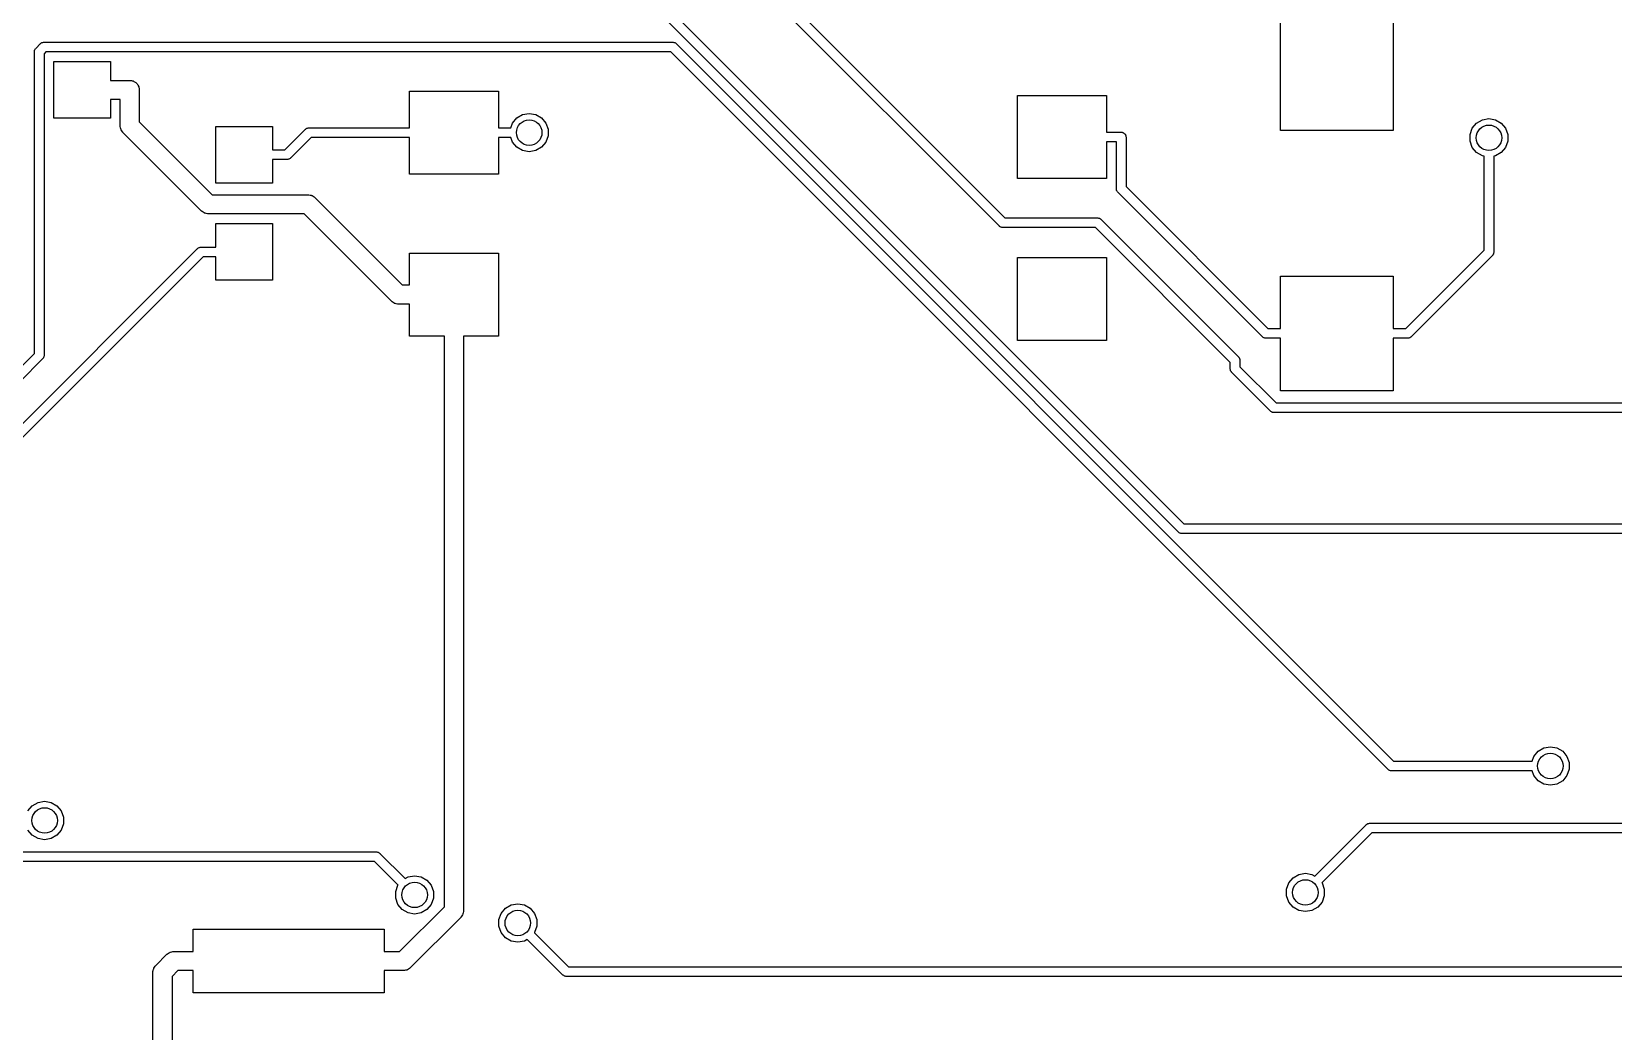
# Model space of a CAD drawing. Extents: x 0 to 100, y -163 to 0.
# Drawn here: x 48.74 to 73.55, y -41.56 to -25.88 of the extents above; entities that cross this region are included whole.
import ezdxf

# ---------------------------------------------------------------- set-up
doc = ezdxf.new("R2010")
doc.units = 0
doc.header["$MEASUREMENT"] = 0
doc.layers.add('BLACK', color=7, linetype='CONTINUOUS')

msp = doc.modelspace()

# ---------------------------------------------------------------- linework, layer by layer
at = {"layer": 'Black'}
for p, q in [((63.9211, -28.9331), (58.7066, -23.7186)), ((58.7921, -23.5885), (64.0066, -28.803)), ((57.2065, -23.9932), (66.8161, -33.6028)), ((66.7306, -33.7329), (57.121, -24.1233)), ((68.3311, -27.4345), (68.3311, -25.6362)), ((70.0989, -25.6362), (70.0989, -27.4345)), ((48.8907, -26.0602), (48.8989, -26.0544)), ((48.8989, -26.0544), (48.9021, -26.0536)), ((48.9021, -26.0536), (48.905, -26.0519)), ((48.905, -26.0519), (48.9148, -26.0502)), ((48.9148, -26.0502), (48.9245, -26.0476)), ((48.9245, -26.0476), (48.9278, -26.0479)), ((48.9278, -26.0479), (48.9311, -26.0473)), ((48.9311, -26.0473), (58.7973, -26.0473)), ((58.7973, -26.0473), (58.8006, -26.0479)), ((58.8006, -26.0479), (58.8039, -26.0476)), ((58.8039, -26.0476), (58.8136, -26.0502)), ((58.8136, -26.0502), (58.8234, -26.0519)), ((58.8234, -26.0519), (58.8263, -26.0536)), ((58.8263, -26.0536), (58.8295, -26.0544)), ((58.8295, -26.0544), (58.8377, -26.0602)), ((48.7803, -26.1981), (48.7809, -26.1948)), ((48.7803, -30.9301), (48.7803, -26.1981)), ((48.7806, -26.1915), (48.7832, -26.1818)), ((48.7809, -26.1948), (48.7806, -26.1915)), ((48.7832, -26.1818), (48.7849, -26.172)), ((48.7849, -26.172), (48.7866, -26.1691)), ((48.7866, -26.1691), (48.7874, -26.1659)), ((48.7874, -26.1659), (48.7932, -26.1577)), ((48.7932, -26.1577), (48.7981, -26.1491)), ((48.7981, -26.1491), (48.8007, -26.147)), ((48.8007, -26.147), (48.8026, -26.1442)), ((48.8026, -26.1442), (48.8772, -26.0696)), ((48.8772, -26.0696), (48.88, -26.0677)), ((48.88, -26.0677), (48.8821, -26.0651)), ((48.8821, -26.0651), (48.8907, -26.0602)), ((48.9627, -26.1997), (48.9327, -26.2297)), ((48.9327, -26.2297), (48.9327, -30.9617)), ((58.7657, -26.1997), (48.9627, -26.1997)), ((70.0199, -37.4539), (58.7657, -26.1997)), ((58.8377, -26.0602), (58.8463, -26.0651)), ((58.8463, -26.0651), (58.8484, -26.0677)), ((58.8484, -26.0677), (58.8512, -26.0696)), ((58.8512, -26.0696), (70.1054, -37.3238)), ((49.0855, -27.2415), (49.0855, -26.3525)), ((49.0855, -26.3525), (49.9745, -26.3525)), ((49.9745, -26.3525), (49.9745, -26.647)), ((49.9745, -26.647), (50.2772, -26.647)), ((50.2772, -26.647), (50.2901, -26.6493)), ((50.2901, -26.6493), (50.3032, -26.6493)), ((50.3032, -26.6493), (50.3156, -26.6538)), ((50.3156, -26.6538), (50.3285, -26.656)), ((50.3285, -26.656), (50.3399, -26.6626)), ((50.3399, -26.6626), (50.3522, -26.6671)), ((50.3522, -26.6671), (50.3623, -26.6755)), ((50.3623, -26.6755), (50.3736, -26.6821)), ((50.3736, -26.6821), (50.3821, -26.6921)), ((50.3821, -26.6921), (50.3921, -26.7006)), ((50.3921, -26.7006), (50.3987, -26.7119)), ((50.3987, -26.7119), (50.4071, -26.722)), ((50.4071, -26.722), (50.4116, -26.7343)), ((50.4116, -26.7343), (50.4182, -26.7457)), ((50.4182, -26.7457), (50.4204, -26.7586)), ((50.4204, -26.7586), (50.4249, -26.771)), ((50.4249, -26.771), (50.4249, -26.7841)), ((50.4249, -26.7841), (50.4272, -26.797)), ((50.4272, -26.797), (50.4272, -27.2953)), ((50.1272, -26.947), (49.9745, -26.947)), ((49.9745, -26.947), (49.9745, -27.2415)), ((50.1272, -27.3574), (50.1272, -26.947)), ((54.664, -27.3898), (54.664, -26.816)), ((54.664, -26.816), (56.064, -26.816)), ((56.064, -26.816), (56.064, -27.3898)), ((64.204, -28.186), (64.204, -26.886)), ((64.204, -26.886), (65.604, -26.886)), ((65.604, -26.886), (65.604, -27.4598)), ((49.9745, -27.2415), (49.0855, -27.2415)), ((50.4272, -27.2953), (51.5716, -28.4397)), ((56.2841, -27.3154), (56.3513, -27.2353)), ((56.3513, -27.2353), (56.4419, -27.183)), ((56.4419, -27.183), (56.5449, -27.1649)), ((56.5449, -27.1649), (56.6479, -27.183)), ((56.6479, -27.183), (56.7385, -27.2353)), ((56.7385, -27.2353), (56.8057, -27.3154)), ((71.4091, -27.317), (71.4997, -27.2647)), ((71.4997, -27.2647), (71.6027, -27.2466)), ((71.6027, -27.2466), (71.7057, -27.2647)), ((71.7057, -27.2647), (71.7963, -27.317)), ((50.1283, -27.3639), (50.1272, -27.3574)), ((50.1278, -27.3705), (50.1283, -27.3639)), ((50.1328, -27.3894), (50.1278, -27.3705)), ((50.1362, -27.4087), (50.1328, -27.3894)), ((50.1395, -27.4144), (50.1362, -27.4087)), ((50.1413, -27.4208), (50.1395, -27.4144)), ((50.1525, -27.4368), (50.1413, -27.4208)), ((50.1623, -27.4538), (50.1525, -27.4368)), ((50.1673, -27.4581), (50.1623, -27.4538)), ((50.1711, -27.4635), (50.1673, -27.4581)), ((51.4034, -28.6958), (50.1711, -27.4635)), ((51.6255, -28.2575), (51.6255, -27.3685)), ((51.6255, -27.3685), (52.5145, -27.3685)), ((52.5145, -27.3685), (52.5145, -27.7368)), ((52.7118, -27.7368), (53.0365, -27.4121)), ((53.122, -27.5422), (52.7973, -27.8669)), ((53.0365, -27.4121), (53.0393, -27.4102)), ((53.0393, -27.4102), (53.0414, -27.4076)), ((53.0414, -27.4076), (53.05, -27.4026)), ((53.05, -27.4026), (53.0582, -27.3969)), ((53.0582, -27.3969), (53.0614, -27.3961)), ((53.0614, -27.3961), (53.0643, -27.3944)), ((53.0643, -27.3944), (53.0741, -27.3927)), ((53.0741, -27.3927), (53.0838, -27.3901)), ((53.0838, -27.3901), (53.0871, -27.3904)), ((53.0871, -27.3904), (53.0904, -27.3898)), ((53.0904, -27.3898), (54.664, -27.3898)), ((54.664, -27.5422), (53.122, -27.5422)), ((54.664, -28.116), (54.664, -27.5422)), ((56.064, -27.3898), (56.257, -27.3898)), ((56.257, -27.5422), (56.064, -27.5422)), ((56.064, -27.5422), (56.064, -28.116)), ((56.257, -27.3898), (56.2841, -27.3154)), ((56.2841, -27.6166), (56.257, -27.5422)), ((56.8057, -27.3154), (56.8415, -27.4137)), ((56.8415, -27.5183), (56.8057, -27.6166)), ((56.8415, -27.4137), (56.8415, -27.5183)), ((65.604, -27.4598), (65.8329, -27.4598)), ((65.8329, -27.4598), (65.8395, -27.461)), ((65.8395, -27.461), (65.8461, -27.461)), ((65.8461, -27.461), (65.8524, -27.4632)), ((65.8524, -27.4632), (65.859, -27.4644)), ((65.859, -27.4644), (65.8647, -27.4677)), ((65.8647, -27.4677), (65.871, -27.47)), ((65.871, -27.47), (65.8761, -27.4743)), ((65.8761, -27.4743), (65.8819, -27.4776)), ((65.8819, -27.4776), (65.8862, -27.4827)), ((65.8862, -27.4827), (65.8913, -27.487)), ((65.8913, -27.487), (65.8946, -27.4928)), ((65.8946, -27.4928), (65.8989, -27.4979)), ((65.8989, -27.4979), (65.9012, -27.5042)), ((65.9012, -27.5042), (65.9045, -27.5099)), ((65.9045, -27.5099), (65.9057, -27.5165)), ((65.9057, -27.5165), (65.9079, -27.5228)), ((65.9079, -27.5228), (65.9079, -27.5294)), ((65.9079, -27.5294), (65.9091, -27.536)), ((65.9091, -27.536), (65.9091, -28.3137)), ((70.0989, -27.4345), (68.3311, -27.4345)), ((71.3061, -27.4954), (71.3419, -27.3971)), ((71.3061, -27.6), (71.3061, -27.4954)), ((71.3419, -27.3971), (71.4091, -27.317)), ((71.7963, -27.317), (71.8635, -27.3971)), ((71.8635, -27.3971), (71.8993, -27.4954)), ((71.8993, -27.4954), (71.8993, -27.6)), ((52.5145, -27.7368), (52.7118, -27.7368)), ((56.3513, -27.6967), (56.2841, -27.6166)), ((56.4419, -27.749), (56.3513, -27.6967)), ((56.5449, -27.7671), (56.4419, -27.749)), ((56.6479, -27.749), (56.5449, -27.7671)), ((56.7385, -27.6967), (56.6479, -27.749)), ((56.8057, -27.6166), (56.7385, -27.6967)), ((65.7567, -27.6122), (65.604, -27.6122)), ((65.604, -27.6122), (65.604, -28.186)), ((65.7567, -28.3453), (65.7567, -27.6122)), ((71.3419, -27.6983), (71.3061, -27.6)), ((71.4091, -27.7784), (71.3419, -27.6983)), ((71.4997, -27.8307), (71.4091, -27.7784)), ((71.7963, -27.7784), (71.7057, -27.8307)), ((71.8635, -27.6983), (71.7963, -27.7784)), ((71.8993, -27.6), (71.8635, -27.6983)), ((52.7434, -27.8892), (52.5145, -27.8892)), ((52.5145, -27.8892), (52.5145, -28.2575)), ((52.7467, -27.8886), (52.7434, -27.8892)), ((52.75, -27.8889), (52.7467, -27.8886)), ((52.7597, -27.8863), (52.75, -27.8889)), ((52.7695, -27.8846), (52.7597, -27.8863)), ((52.7724, -27.8829), (52.7695, -27.8846)), ((52.7756, -27.8821), (52.7724, -27.8829)), ((52.7838, -27.8763), (52.7756, -27.8821)), ((52.7924, -27.8714), (52.7838, -27.8763)), ((52.7945, -27.8688), (52.7924, -27.8714)), ((52.7973, -27.8669), (52.7945, -27.8688)), ((71.5265, -27.8354), (71.4997, -27.8307)), ((71.5265, -29.3081), (71.5265, -27.8354)), ((71.7057, -27.8307), (71.6789, -27.8354)), ((71.6789, -27.8354), (71.6789, -29.3397)), ((52.5145, -28.2575), (51.6255, -28.2575)), ((56.064, -28.116), (54.664, -28.116)), ((65.604, -28.186), (64.204, -28.186)), ((51.5716, -28.4397), (53.0743, -28.4397)), ((53.0743, -28.4397), (53.0808, -28.4408)), ((53.0808, -28.4408), (53.0874, -28.4403)), ((53.0874, -28.4403), (53.1063, -28.4453)), ((53.1063, -28.4453), (53.1256, -28.4487)), ((53.1256, -28.4487), (53.1313, -28.452)), ((53.1313, -28.452), (53.1377, -28.4538)), ((53.1377, -28.4538), (53.1537, -28.465)), ((53.1537, -28.465), (53.1707, -28.4748)), ((53.1707, -28.4748), (53.175, -28.4798)), ((53.175, -28.4798), (53.1804, -28.4836)), ((53.1804, -28.4836), (54.5527, -29.856)), ((65.7573, -28.3486), (65.7567, -28.3453)), ((65.757, -28.3519), (65.7573, -28.3486)), ((65.7596, -28.3616), (65.757, -28.3519)), ((65.7613, -28.3714), (65.7596, -28.3616)), ((65.763, -28.3743), (65.7613, -28.3714)), ((65.7638, -28.3775), (65.763, -28.3743)), ((65.7696, -28.3857), (65.7638, -28.3775)), ((65.7745, -28.3943), (65.7696, -28.3857)), ((65.7771, -28.3964), (65.7745, -28.3943)), ((65.779, -28.3992), (65.7771, -28.3964)), ((68.0483, -30.6685), (65.779, -28.3992)), ((65.9091, -28.3137), (68.1338, -30.5384)), ((51.4088, -28.6996), (51.4034, -28.6958)), ((51.4131, -28.7046), (51.4088, -28.6996)), ((51.4301, -28.7144), (51.4131, -28.7046)), ((51.4461, -28.7256), (51.4301, -28.7144)), ((51.4525, -28.7274), (51.4461, -28.7256)), ((51.4582, -28.7307), (51.4525, -28.7274)), ((51.4775, -28.7341), (51.4582, -28.7307)), ((51.4964, -28.7391), (51.4775, -28.7341)), ((51.503, -28.7386), (51.4964, -28.7391)), ((51.5095, -28.7397), (51.503, -28.7386)), ((53.0122, -28.7397), (51.5095, -28.7397)), ((54.3845, -30.1121), (53.0122, -28.7397)), ((51.6255, -29.2608), (51.6255, -28.8925)), ((51.6255, -28.8925), (52.5145, -28.8925)), ((52.5145, -28.8925), (52.5145, -29.7815)), ((63.9239, -28.935), (63.9211, -28.9331)), ((63.926, -28.9376), (63.9239, -28.935)), ((63.9346, -28.9426), (63.926, -28.9376)), ((63.9428, -28.9483), (63.9346, -28.9426)), ((63.946, -28.9491), (63.9428, -28.9483)), ((63.9489, -28.9508), (63.946, -28.9491)), ((63.9587, -28.9525), (63.9489, -28.9508)), ((63.9684, -28.9551), (63.9587, -28.9525)), ((63.9717, -28.9548), (63.9684, -28.9551)), ((63.975, -28.9554), (63.9717, -28.9548)), ((65.4292, -28.9554), (63.975, -28.9554)), ((64.0066, -28.803), (65.4608, -28.803)), ((67.5432, -31.0694), (65.4292, -28.9554)), ((65.4608, -28.803), (65.4641, -28.8036)), ((65.4641, -28.8036), (65.4674, -28.8033)), ((65.4674, -28.8033), (65.4771, -28.8059)), ((65.4771, -28.8059), (65.4869, -28.8076)), ((65.4869, -28.8076), (65.4898, -28.8093)), ((65.4898, -28.8093), (65.493, -28.8101)), ((65.493, -28.8101), (65.5012, -28.8159)), ((65.5012, -28.8159), (65.5098, -28.8208)), ((65.5098, -28.8208), (65.5119, -28.8234)), ((65.5119, -28.8234), (65.5147, -28.8253)), ((65.5147, -28.8253), (67.6733, -30.9839)), ((46.5086, -34.1172), (51.3427, -29.2831)), ((51.3427, -29.2831), (51.3455, -29.2812)), ((51.3455, -29.2812), (51.3476, -29.2786)), ((51.3476, -29.2786), (51.3562, -29.2736)), ((51.3562, -29.2736), (51.3644, -29.2679)), ((51.3644, -29.2679), (51.3676, -29.2671)), ((51.3676, -29.2671), (51.3705, -29.2654)), ((51.3705, -29.2654), (51.3803, -29.2637)), ((51.3803, -29.2637), (51.39, -29.2611)), ((51.39, -29.2611), (51.3933, -29.2614)), ((51.3933, -29.2614), (51.3966, -29.2608)), ((51.3966, -29.2608), (51.6255, -29.2608)), ((51.4282, -29.4132), (46.5883, -34.253)), ((51.6255, -29.4132), (51.4282, -29.4132)), ((51.6255, -29.7815), (51.6255, -29.4132)), ((54.664, -29.856), (54.664, -29.356)), ((54.664, -29.356), (56.064, -29.356)), ((56.064, -29.356), (56.064, -30.656)), ((64.204, -30.726), (64.204, -29.426)), ((64.204, -29.426), (65.604, -29.426)), ((65.604, -29.426), (65.604, -30.726)), ((70.2962, -30.5384), (71.5265, -29.3081)), ((71.6566, -29.3936), (70.3817, -30.6685)), ((71.6585, -29.3908), (71.6566, -29.3936)), ((71.6611, -29.3887), (71.6585, -29.3908)), ((71.666, -29.3801), (71.6611, -29.3887)), ((71.6718, -29.3719), (71.666, -29.3801)), ((71.6726, -29.3687), (71.6718, -29.3719)), ((71.6743, -29.3658), (71.6726, -29.3687)), ((71.676, -29.356), (71.6743, -29.3658)), ((71.6786, -29.3463), (71.676, -29.356)), ((71.6789, -29.3397), (71.6783, -29.343)), ((71.6783, -29.343), (71.6786, -29.3463)), ((68.3311, -30.5384), (68.3311, -29.7155)), ((68.3311, -29.7155), (70.0989, -29.7155)), ((70.0989, -29.7155), (70.0989, -30.5384)), ((52.5145, -29.7815), (51.6255, -29.7815)), ((54.5527, -29.856), (54.664, -29.856)), ((54.3899, -30.1159), (54.3845, -30.1121)), ((54.3942, -30.1209), (54.3899, -30.1159)), ((54.4112, -30.1307), (54.3942, -30.1209)), ((54.4272, -30.1419), (54.4112, -30.1307)), ((54.4336, -30.1437), (54.4272, -30.1419)), ((54.4393, -30.147), (54.4336, -30.1437)), ((54.4586, -30.1504), (54.4393, -30.147)), ((54.4775, -30.1554), (54.4586, -30.1504)), ((54.4841, -30.1549), (54.4775, -30.1554)), ((54.4906, -30.156), (54.4841, -30.1549)), ((54.664, -30.156), (54.4906, -30.156)), ((54.664, -30.656), (54.664, -30.156)), ((55.214, -30.656), (54.664, -30.656)), ((55.214, -39.6066), (55.214, -30.656)), ((56.064, -30.656), (55.514, -30.656)), ((55.514, -30.656), (55.514, -39.6687)), ((65.604, -30.726), (64.204, -30.726)), ((68.0511, -30.6704), (68.0483, -30.6685)), ((68.0532, -30.673), (68.0511, -30.6704)), ((68.0618, -30.6779), (68.0532, -30.673)), ((68.07, -30.6837), (68.0618, -30.6779)), ((68.0732, -30.6845), (68.07, -30.6837)), ((68.0761, -30.6862), (68.0732, -30.6845)), ((68.0859, -30.6879), (68.0761, -30.6862)), ((68.0956, -30.6905), (68.0859, -30.6879)), ((68.0989, -30.6902), (68.0956, -30.6905)), ((68.1022, -30.6908), (68.0989, -30.6902)), ((68.3311, -30.6908), (68.1022, -30.6908)), ((68.1338, -30.5384), (68.3311, -30.5384)), ((68.3311, -31.5138), (68.3311, -30.6908)), ((70.0989, -30.5384), (70.2962, -30.5384)), ((70.3278, -30.6908), (70.0989, -30.6908)), ((70.0989, -30.6908), (70.0989, -31.5138)), ((70.3311, -30.6902), (70.3278, -30.6908)), ((70.3344, -30.6905), (70.3311, -30.6902)), ((70.3441, -30.6879), (70.3344, -30.6905)), ((70.3539, -30.6862), (70.3441, -30.6879)), ((70.3568, -30.6845), (70.3539, -30.6862)), ((70.36, -30.6837), (70.3568, -30.6845)), ((70.3682, -30.6779), (70.36, -30.6837)), ((70.3768, -30.673), (70.3682, -30.6779)), ((70.3789, -30.6704), (70.3768, -30.673)), ((70.3817, -30.6685), (70.3789, -30.6704)), ((45.6331, -34.0773), (48.7803, -30.9301)), ((48.9104, -31.0156), (45.7632, -34.1628)), ((48.9123, -31.0128), (48.9104, -31.0156)), ((48.9149, -31.0107), (48.9123, -31.0128)), ((48.9198, -31.0021), (48.9149, -31.0107)), ((48.9256, -30.9939), (48.9198, -31.0021)), ((48.9264, -30.9907), (48.9256, -30.9939)), ((48.9281, -30.9878), (48.9264, -30.9907)), ((48.9298, -30.978), (48.9281, -30.9878)), ((48.9324, -30.9683), (48.9298, -30.978)), ((48.9327, -30.9617), (48.9321, -30.965)), ((48.9321, -30.965), (48.9324, -30.9683)), ((67.6733, -30.9839), (67.6752, -30.9867)), ((67.6752, -30.9867), (67.6778, -30.9888)), ((67.6778, -30.9888), (67.6827, -30.9974)), ((67.6827, -30.9974), (67.6885, -31.0056)), ((67.6885, -31.0056), (67.6893, -31.0088)), ((67.6893, -31.0088), (67.691, -31.0117)), ((67.691, -31.0117), (67.6927, -31.0215)), ((67.5432, -31.1707), (67.5432, -31.0694)), ((67.5438, -31.174), (67.5432, -31.1707)), ((67.5435, -31.1773), (67.5438, -31.174)), ((67.5461, -31.187), (67.5435, -31.1773)), ((67.5478, -31.1968), (67.5461, -31.187)), ((67.5495, -31.1997), (67.5478, -31.1968)), ((67.5503, -31.2029), (67.5495, -31.1997)), ((67.5561, -31.2111), (67.5503, -31.2029)), ((67.561, -31.2197), (67.5561, -31.2111)), ((67.5636, -31.2218), (67.561, -31.2197)), ((67.5655, -31.2246), (67.5636, -31.2218)), ((68.1767, -31.8358), (67.5655, -31.2246)), ((67.6927, -31.0215), (67.6953, -31.0312)), ((67.6953, -31.0312), (67.695, -31.0345)), ((67.695, -31.0345), (67.6956, -31.0378)), ((67.6956, -31.0378), (67.6956, -31.1391)), ((67.6956, -31.1391), (68.2622, -31.7057)), ((70.0989, -31.5138), (68.3311, -31.5138)), ((68.2622, -31.7057), (87.5415, -31.7057)), ((68.1795, -31.8377), (68.1767, -31.8358)), ((68.1816, -31.8403), (68.1795, -31.8377)), ((68.1902, -31.8453), (68.1816, -31.8403)), ((68.1984, -31.851), (68.1902, -31.8453)), ((68.2016, -31.8518), (68.1984, -31.851)), ((68.2045, -31.8535), (68.2016, -31.8518)), ((68.2143, -31.8552), (68.2045, -31.8535)), ((68.224, -31.8578), (68.2143, -31.8552)), ((68.2273, -31.8575), (68.224, -31.8578)), ((68.2306, -31.8581), (68.2273, -31.8575)), ((87.5731, -31.8581), (68.2306, -31.8581)), ((66.7334, -33.7348), (66.7306, -33.7329)), ((66.7355, -33.7374), (66.7334, -33.7348)), ((66.7441, -33.7424), (66.7355, -33.7374)), ((66.7523, -33.7481), (66.7441, -33.7424)), ((66.7555, -33.7489), (66.7523, -33.7481)), ((66.7584, -33.7506), (66.7555, -33.7489)), ((66.7682, -33.7523), (66.7584, -33.7506)), ((66.8161, -33.6028), (85.4041, -33.6028)), ((66.7779, -33.7549), (66.7682, -33.7523)), ((66.7812, -33.7546), (66.7779, -33.7549)), ((66.7845, -33.7552), (66.7812, -33.7546)), ((85.3725, -33.7552), (66.7845, -33.7552)), ((72.3056, -37.2494), (72.3728, -37.1693)), ((72.3728, -37.1693), (72.4634, -37.117)), ((72.4634, -37.117), (72.5664, -37.0989)), ((72.5664, -37.0989), (72.6694, -37.117)), ((72.6694, -37.117), (72.76, -37.1693)), ((72.76, -37.1693), (72.8272, -37.2494)), ((70.0227, -37.4558), (70.0199, -37.4539)), ((70.0248, -37.4584), (70.0227, -37.4558)), ((70.0334, -37.4633), (70.0248, -37.4584)), ((70.0416, -37.4691), (70.0334, -37.4633)), ((70.0448, -37.4699), (70.0416, -37.4691)), ((70.0477, -37.4716), (70.0448, -37.4699)), ((70.0575, -37.4733), (70.0477, -37.4716)), ((70.0672, -37.4759), (70.0575, -37.4733)), ((70.1054, -37.3238), (72.2785, -37.3238)), ((72.2785, -37.3238), (72.3056, -37.2494)), ((72.8272, -37.2494), (72.863, -37.3477)), ((72.863, -37.4523), (72.8272, -37.5506)), ((72.863, -37.3477), (72.863, -37.4523)), ((70.0705, -37.4756), (70.0672, -37.4759)), ((70.0738, -37.4762), (70.0705, -37.4756)), ((72.2785, -37.4762), (70.0738, -37.4762)), ((72.3056, -37.5506), (72.2785, -37.4762)), ((72.3728, -37.6307), (72.3056, -37.5506)), ((72.4634, -37.683), (72.3728, -37.6307)), ((72.5664, -37.7011), (72.4634, -37.683)), ((72.6694, -37.683), (72.5664, -37.7011)), ((72.76, -37.6307), (72.6694, -37.683)), ((72.8272, -37.5506), (72.76, -37.6307)), ((48.8382, -37.9715), (48.9412, -37.9534)), ((48.9412, -37.9534), (49.0442, -37.9715)), ((48.6804, -38.1039), (48.7476, -38.0238)), ((48.7476, -38.0238), (48.8382, -37.9715)), ((49.0442, -37.9715), (49.1348, -38.0238)), ((49.1348, -38.0238), (49.202, -38.1039)), ((49.202, -38.1039), (49.2378, -38.2022)), ((49.2378, -38.2022), (49.2378, -38.3068)), ((48.7476, -38.4852), (48.6804, -38.4051)), ((49.202, -38.4051), (49.1348, -38.4852)), ((49.2378, -38.3068), (49.202, -38.4051)), ((68.8718, -39.1269), (69.6791, -38.3195)), ((69.7646, -38.4496), (68.9827, -39.2315)), ((69.6791, -38.3195), (69.6819, -38.3176)), ((69.6819, -38.3176), (69.684, -38.315)), ((69.684, -38.315), (69.6926, -38.31)), ((69.6926, -38.31), (69.7008, -38.3043)), ((69.7008, -38.3043), (69.704, -38.3035)), ((69.704, -38.3035), (69.7069, -38.3018)), ((69.7069, -38.3018), (69.7167, -38.3001)), ((69.7167, -38.3001), (69.7264, -38.2975)), ((69.7264, -38.2975), (69.7297, -38.2978)), ((69.7297, -38.2978), (69.733, -38.2972)), ((69.733, -38.2972), (98.3681, -38.2972)), ((98.3681, -38.4496), (69.7646, -38.4496)), ((48.8382, -38.5375), (48.7476, -38.4852)), ((48.9412, -38.5556), (48.8382, -38.5375)), ((49.0442, -38.5375), (48.9412, -38.5556)), ((49.1348, -38.4852), (49.0442, -38.5375)), ((43.5667, -38.7481), (54.1492, -38.7481)), ((54.1176, -38.9005), (43.5667, -38.9005)), ((54.4871, -39.27), (54.1176, -38.9005)), ((54.1492, -38.7481), (54.1525, -38.7487)), ((54.1525, -38.7487), (54.1558, -38.7484)), ((54.1558, -38.7484), (54.1655, -38.751)), ((54.1655, -38.751), (54.1753, -38.7527)), ((54.1753, -38.7527), (54.1782, -38.7544)), ((54.1782, -38.7544), (54.1814, -38.7552)), ((54.1814, -38.7552), (54.1896, -38.761)), ((54.1896, -38.761), (54.1982, -38.7659)), ((54.1982, -38.7659), (54.2003, -38.7685)), ((54.2003, -38.7685), (54.2031, -38.7704)), ((54.2031, -38.7704), (54.598, -39.1654)), ((54.598, -39.1654), (54.6438, -39.1389)), ((54.6438, -39.1389), (54.7468, -39.1208)), ((54.7468, -39.1208), (54.8498, -39.1389)), ((54.8498, -39.1389), (54.9404, -39.1912)), ((54.9404, -39.1912), (55.0076, -39.2713)), ((68.4622, -39.2328), (68.5294, -39.1527)), ((68.5294, -39.1527), (68.62, -39.1004)), ((68.62, -39.1004), (68.723, -39.0823)), ((68.723, -39.0823), (68.826, -39.1004)), ((68.826, -39.1004), (68.8718, -39.1269)), ((54.4502, -39.3696), (54.486, -39.2713)), ((54.4502, -39.4742), (54.4502, -39.3696)), ((54.486, -39.2713), (54.4871, -39.27)), ((55.0076, -39.2713), (55.0434, -39.3696)), ((55.0434, -39.3696), (55.0434, -39.4742)), ((68.4264, -39.3311), (68.4622, -39.2328)), ((68.4264, -39.4357), (68.4264, -39.3311)), ((68.4622, -39.534), (68.4264, -39.4357)), ((68.9827, -39.2315), (68.9838, -39.2328)), ((68.9838, -39.2328), (69.0196, -39.3311)), ((69.0196, -39.4357), (68.9838, -39.534)), ((69.0196, -39.3311), (69.0196, -39.4357)), ((54.486, -39.5725), (54.4502, -39.4742)), ((54.5532, -39.6526), (54.486, -39.5725)), ((54.5106, -40.31), (55.214, -39.6066)), ((54.6438, -39.7049), (54.5532, -39.6526)), ((54.7468, -39.723), (54.6438, -39.7049)), ((54.8498, -39.7049), (54.7468, -39.723)), ((54.9404, -39.6526), (54.8498, -39.7049)), ((55.0076, -39.5725), (54.9404, -39.6526)), ((55.0434, -39.4742), (55.0076, -39.5725)), ((55.5084, -39.7007), (55.505, -39.72)), ((55.5134, -39.6818), (55.5084, -39.7007)), ((55.514, -39.6687), (55.5129, -39.6752)), ((55.5129, -39.6752), (55.5134, -39.6818)), ((56.1049, -39.7118), (56.1721, -39.6317)), ((56.1721, -39.6317), (56.2627, -39.5794)), ((56.2627, -39.5794), (56.3657, -39.5613)), ((56.3657, -39.5613), (56.4687, -39.5794)), ((56.4687, -39.5794), (56.5593, -39.6317)), ((56.5593, -39.6317), (56.6265, -39.7118)), ((68.5294, -39.6141), (68.4622, -39.534)), ((68.62, -39.6664), (68.5294, -39.6141)), ((68.723, -39.6845), (68.62, -39.6664)), ((68.826, -39.6664), (68.723, -39.6845)), ((68.9166, -39.6141), (68.826, -39.6664)), ((68.9838, -39.534), (68.9166, -39.6141)), ((55.4701, -39.7748), (54.6788, -40.5661)), ((55.4739, -39.7694), (55.4701, -39.7748)), ((55.4789, -39.7651), (55.4739, -39.7694)), ((55.4887, -39.7481), (55.4789, -39.7651)), ((55.4999, -39.7321), (55.4887, -39.7481)), ((55.5017, -39.7257), (55.4999, -39.7321)), ((55.505, -39.72), (55.5017, -39.7257)), ((56.0691, -39.8101), (56.1049, -39.7118)), ((56.0691, -39.9147), (56.0691, -39.8101)), ((56.1049, -40.013), (56.0691, -39.9147)), ((56.6265, -39.7118), (56.6623, -39.8101)), ((56.6623, -39.9147), (56.6265, -40.013)), ((56.6623, -39.8101), (56.6623, -39.9147)), ((51.27, -40.31), (51.27, -39.96)), ((51.27, -39.96), (54.27, -39.96)), ((54.27, -39.96), (54.27, -40.31)), ((56.1721, -40.0931), (56.1049, -40.013)), ((56.2627, -40.1454), (56.1721, -40.0931)), ((56.3657, -40.1635), (56.2627, -40.1454)), ((56.4687, -40.1454), (56.3657, -40.1635)), ((56.5145, -40.1189), (56.4687, -40.1454)), ((57.0739, -40.6784), (56.5145, -40.1189)), ((56.6265, -40.013), (56.6254, -40.0143)), ((56.6254, -40.0143), (57.1594, -40.5483)), ((50.6843, -40.5308), (50.8612, -40.3539)), ((50.8612, -40.3539), (50.8666, -40.3501)), ((50.8666, -40.3501), (50.8709, -40.3451)), ((50.8709, -40.3451), (50.8879, -40.3353)), ((50.8879, -40.3353), (50.9039, -40.3241)), ((50.9039, -40.3241), (50.9103, -40.3223)), ((50.9103, -40.3223), (50.916, -40.319)), ((50.916, -40.319), (50.9353, -40.3156)), ((50.9353, -40.3156), (50.9542, -40.3106)), ((50.9542, -40.3106), (50.9608, -40.3111)), ((50.9608, -40.3111), (50.9673, -40.31)), ((50.9673, -40.31), (51.27, -40.31)), ((54.27, -40.31), (54.5106, -40.31)), ((50.6404, -40.6369), (50.6415, -40.6304)), ((50.6404, -42.3589), (50.6404, -40.6369)), ((50.641, -40.6238), (50.646, -40.6049)), ((50.6415, -40.6304), (50.641, -40.6238)), ((50.646, -40.6049), (50.6494, -40.5856)), ((50.6494, -40.5856), (50.6527, -40.5799)), ((50.6527, -40.5799), (50.6545, -40.5735)), ((50.6545, -40.5735), (50.6657, -40.5575)), ((50.6657, -40.5575), (50.6755, -40.5405)), ((50.6755, -40.5405), (50.6805, -40.5362)), ((50.6805, -40.5362), (50.6843, -40.5308)), ((51.0294, -40.61), (50.9404, -40.699)), ((50.9404, -40.699), (50.9404, -42.3589)), ((51.27, -40.61), (51.0294, -40.61)), ((51.27, -40.96), (51.27, -40.61)), ((54.5727, -40.61), (54.27, -40.61)), ((54.27, -40.61), (54.27, -40.96)), ((54.5792, -40.6089), (54.5727, -40.61)), ((54.5858, -40.6094), (54.5792, -40.6089)), ((54.6047, -40.6044), (54.5858, -40.6094)), ((54.624, -40.601), (54.6047, -40.6044)), ((54.6297, -40.5977), (54.624, -40.601)), ((54.6361, -40.5959), (54.6297, -40.5977)), ((54.6521, -40.5847), (54.6361, -40.5959)), ((54.6691, -40.5749), (54.6521, -40.5847)), ((54.6734, -40.5699), (54.6691, -40.5749)), ((54.6788, -40.5661), (54.6734, -40.5699)), ((57.0767, -40.6803), (57.0739, -40.6784)), ((57.0788, -40.6829), (57.0767, -40.6803)), ((57.0874, -40.6878), (57.0788, -40.6829)), ((57.0956, -40.6936), (57.0874, -40.6878)), ((57.0988, -40.6944), (57.0956, -40.6936)), ((57.1017, -40.6961), (57.0988, -40.6944)), ((57.1115, -40.6978), (57.1017, -40.6961)), ((57.1212, -40.7004), (57.1115, -40.6978)), ((57.1594, -40.5483), (78.2942, -40.5483)), ((57.1245, -40.7001), (57.1212, -40.7004)), ((57.1278, -40.7007), (57.1245, -40.7001)), ((78.2942, -40.7007), (57.1278, -40.7007)), ((54.27, -40.96), (51.27, -40.96))]:
    msp.add_line(p, q, dxfattribs=at)
for centre in [(56.5449, -27.466), (71.6027, -27.5477), (72.5664, -37.4), (48.9412, -38.2545), (68.723, -39.3834), (54.7468, -39.4219), (56.3657, -39.8624)]:
    msp.add_circle(centre, 0.2, dxfattribs=at)

doc.saveas('drawing.dxf')
